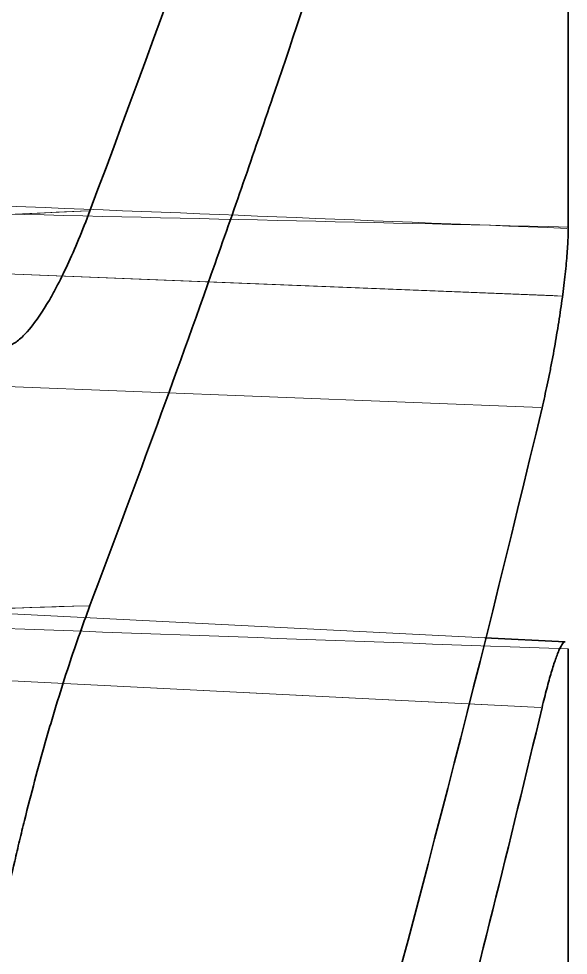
# Model space of a CAD drawing. Header units: millimetres. Extents: x 261 to 3841, y 268 to 4746.
# Drawn here: x 738.964 to 741.029, y 434.11 to 437.631 of the extents above; entities that cross this region are included whole.
import ezdxf
from ezdxf.lldxf.tags import DXFTag

# ---------------------------------------------------------------- set-up
doc = ezdxf.new("R2010")
doc.units = ezdxf.units.MM
doc.layers.add('20', color=7, linetype='Continuous', true_color=0xffffff)
tags = doc.linetypes.add('DASHED', pattern=[25.72, 12.86, -12.86]).pattern_tags.tags
tags[6:7] = [DXFTag(74, 4), DXFTag(75, 0), DXFTag(340, '0'), DXFTag(46, 0.0), DXFTag(50, 0.0), DXFTag(44, 0.0), DXFTag(45, 0.0)]
tags[4:5] = [DXFTag(74, 4), DXFTag(75, 0), DXFTag(340, '0'), DXFTag(46, 0.0), DXFTag(50, 0.0), DXFTag(44, 0.0), DXFTag(45, 0.0)]

msp = doc.modelspace()

# ---------------------------------------------------------------- linework, layer by layer
at = {"layer": '20', "color": 7, "linetype": 'Continuous', "lineweight": 35}
for p, q in [((741.029, 440.6982), (741.029, 436.8421)), ((741.0168, 435.2884), (740.7153, 435.3036)), ((741.0169, 435.2884), (741.0167, 435.2884)), ((741.029, 435.2614), (741.029, 432.5914))]:
    msp.add_line(p, q, dxfattribs=at)
at = {"layer": '20', "color": 7, "linetype": 'DASHED', "lineweight": 13}
for p, q in [((741.0074, 436.5882), (736.7945, 436.7564)), ((736.7945, 436.7564), (740.9713, 436.5896)), ((736.7812, 436.3337), (740.9256, 436.1685)), ((740.9256, 436.1685), (736.7813, 436.3337)), ((740.7153, 435.3036), (736.7963, 435.5008)), ((736.7812, 435.25), (740.6534, 435.0551)), ((740.9256, 435.0413), (736.7813, 435.25))]:
    msp.add_line(p, q, dxfattribs=at)
at = {"layer": '20', "color": 7, "linetype": 'Continuous', "lineweight": 13}
for p, q in [((740.9713, 436.5896), (741.0074, 436.5882)), ((740.6534, 435.0551), (740.9256, 435.0414))]:
    msp.add_line(p, q, dxfattribs=at)
at = {"layer": '20', "color": 7, "linetype": 'Continuous', "lineweight": 35}
for points in [[(740.9306, 442.1177), (740.4459, 440.3666), (739.8796, 438.6303), (739.2319, 436.9089)], [(740.9306, 436.1683), (740.4459, 434.1291), (739.8796, 432.1074), (739.2319, 430.1032)]]:
    msp.add_open_spline(points, degree=3, dxfattribs=at)
for points, knots in [([(739.2319, 435.4242), (739.3935, 435.8514), (739.5895, 436.3874), (739.7778, 436.9261), (739.8525, 437.1417), (739.8896, 437.2497), (739.9997, 437.5735), (740.0719, 437.7896), (740.4261, 438.8709), (740.6887, 439.7387), (740.9306, 440.6092)], [0, 0, 0, 0, 0.25, 0.3125, 0.3125, 0.375, 0.375, 0.5, 0.5, 1, 1, 1, 1]), ([(738.774, 436.8247), (738.774, 436.7503), (738.7772, 436.6848), (738.7869, 436.5997), (738.7908, 436.574), (738.8002, 436.5276), (738.8111, 436.4864), (738.8247, 436.4552), (738.8361, 436.4356), (738.84, 436.4297), (738.8482, 436.4192), (738.8525, 436.4147), (738.8744, 436.3954), (738.894, 436.3906), (738.9212, 436.3974), (738.9267, 436.3994), (738.9381, 436.4047), (738.9439, 436.4081), (738.9616, 436.4199), (738.9738, 436.4302), (739.011, 436.4684), (739.037, 436.5032), (739.0709, 436.5584), (739.0778, 436.57), (739.0916, 436.5944), (739.0985, 436.6071), (739.1194, 436.6466), (739.1333, 436.6749), (739.1753, 436.7654), (739.2035, 436.8332), (739.2319, 436.9089)], [0, 0, 0, 0, 0.125, 0.125, 0.1875, 0.1875, 0.25, 0.3125, 0.3125, 0.34375, 0.34375, 0.375, 0.375, 0.5, 0.5, 0.53125, 0.53125, 0.5625, 0.5625, 0.625, 0.625, 0.75, 0.75, 0.78125, 0.78125, 0.8125, 0.8125, 0.875, 0.875, 1, 1, 1, 1]), ([(741.029, 436.8421), (741.029, 436.8335), (741.0288, 436.8243), (741.0282, 436.8047), (741.0277, 436.7942), (741.0258, 436.7609), (741.024, 436.7368), (741.0203, 436.6979), (741.019, 436.6844), (741.0159, 436.6565), (741.0143, 436.6422), (741.0089, 436.5985), (741.0049, 436.5684), (740.9981, 436.5219), (740.9957, 436.5061), (740.9907, 436.4743), (740.9881, 436.4584), (740.9801, 436.4107), (740.9745, 436.3791), (740.9655, 436.3316), (740.9625, 436.3158), (740.9563, 436.2849), (740.9531, 436.2697), (740.9437, 436.2249), (740.9372, 436.196), (740.9306, 436.1683)], [0, 0, 0, 0, 0.0625, 0.0625, 0.125, 0.125, 0.25, 0.25, 0.3125, 0.3125, 0.375, 0.375, 0.5, 0.5, 0.5625, 0.5625, 0.625, 0.625, 0.75, 0.75, 0.8125, 0.8125, 0.875, 0.875, 1, 1, 1, 1]), ([(739.2319, 435.4242), (739.2035, 435.349), (739.1753, 435.2683), (739.1332, 435.1395), (739.1192, 435.0952), (739.0984, 435.0267), (739.0914, 435.0034), (739.0776, 434.9566), (739.0708, 434.9331), (739.037, 434.8144), (739.0109, 434.7168), (738.9798, 434.5913), (738.9736, 434.566), (738.9614, 434.5151), (738.9554, 434.4895), (738.9377, 434.413), (738.9151, 434.3111), (738.8944, 434.2096), (738.8796, 434.1336), (738.8748, 434.1083), (738.8654, 434.0578), (738.8608, 434.0324), (738.8389, 433.9072), (738.8239, 433.8107), (738.8086, 433.695), (738.8057, 433.6721), (738.8002, 433.6267), (738.7977, 433.6043), (738.7906, 433.538), (738.7867, 433.4957), (738.7772, 433.374), (738.774, 433.2999), (738.774, 433.2332)], [0, 0, 0, 0, 0.125, 0.125, 0.1875, 0.1875, 0.21875, 0.21875, 0.25, 0.25, 0.375, 0.375, 0.40625, 0.40625, 0.4375, 0.4375, 0.5, 0.5625, 0.5625, 0.59375, 0.59375, 0.625, 0.625, 0.75, 0.75, 0.78125, 0.78125, 0.8125, 0.8125, 0.875, 0.875, 1, 1, 1, 1]), ([(741.0171, 435.2884), (741.0157, 435.2884), (741.0142, 435.2879), (741.011, 435.2855), (741.0093, 435.2836), (741.0039, 435.2763), (740.9998, 435.2689), (740.9932, 435.2541), (740.9909, 435.2486), (740.9861, 435.2364), (740.9837, 435.2297), (740.9786, 435.2153), (740.976, 435.2074), (740.9707, 435.1908), (740.968, 435.182), (740.9598, 435.1543), (740.9542, 435.1341), (740.9454, 435.101), (740.9425, 435.0894), (740.9365, 435.0657), (740.9336, 435.0535), (740.9306, 435.0411)], [0, 0, 0, 0, 0.08202, 0.08202, 0.165473, 0.165473, 0.332378, 0.332378, 0.415831, 0.415831, 0.499284, 0.499284, 0.582736, 0.582736, 0.666189, 0.666189, 0.833095, 0.833095, 0.916547, 0.916547, 1, 1, 1, 1]), ([(739.2319, 428.9938), (739.3935, 429.4921), (739.5895, 430.1173), (739.7778, 430.7456), (739.8525, 430.9971), (739.8896, 431.123), (739.9997, 431.5008), (740.0719, 431.7528), (740.4261, 433.014), (740.6887, 434.026), (740.9306, 435.0411)], [0, 0, 0, 0, 0.25, 0.3125, 0.3125, 0.375, 0.375, 0.5, 0.5, 1, 1, 1, 1])]:
    msp.add_open_spline(points, degree=3, knots=knots, dxfattribs=at)
at = {"layer": '20', "color": 7, "linetype": 'DASHED', "lineweight": 13}
for points, knots in [([(736.7971, 436.796), (737.0198, 436.8063), (737.2425, 436.8166), (738.0525, 436.8542), (738.6397, 436.8814), (739.2269, 436.9086)], [0, 0, 0, 0, 0.274976, 0.274976, 1, 1, 1, 1]), ([(739.2269, 436.9086), (738.5792, 436.8786), (737.9314, 436.8486), (737.1215, 436.811), (736.9593, 436.8035), (736.7971, 436.796)], [0, 0, 0, 0, 0.799732, 0.799732, 1, 1, 1, 1]), ([(739.2269, 435.424), (738.5792, 435.403), (737.9314, 435.3821), (737.1215, 435.3559), (736.9593, 435.3506), (736.7971, 435.3454)], [0, 0, 0, 0, 0.799732, 0.799732, 1, 1, 1, 1])]:
    msp.add_open_spline(points, degree=3, knots=knots, dxfattribs=at)
for points in [[(741.024, 436.8423), (740.2494, 436.8732), (739.4748, 436.9041), (738.7002, 436.935)], [(738.6952, 436.9012), (739.4731, 436.8831), (740.2511, 436.8651), (741.029, 436.8472)], [(738.6952, 435.3464), (739.4731, 435.318), (740.2511, 435.2897), (741.029, 435.2614)]]:
    msp.add_open_spline(points, degree=3, dxfattribs=at)
at = {"layer": '20', "color": 7, "linetype": 'Continuous', "lineweight": 13}
msp.add_open_spline([(736.7971, 435.3454), (737.0198, 435.3526), (737.2425, 435.3598), (738.0525, 435.386), (738.6397, 435.405), (739.2269, 435.424)], degree=3, knots=[0, 0, 0, 0, 0.274976, 0.274976, 1, 1, 1, 1], dxfattribs=at)

doc.saveas('drawing.dxf')
